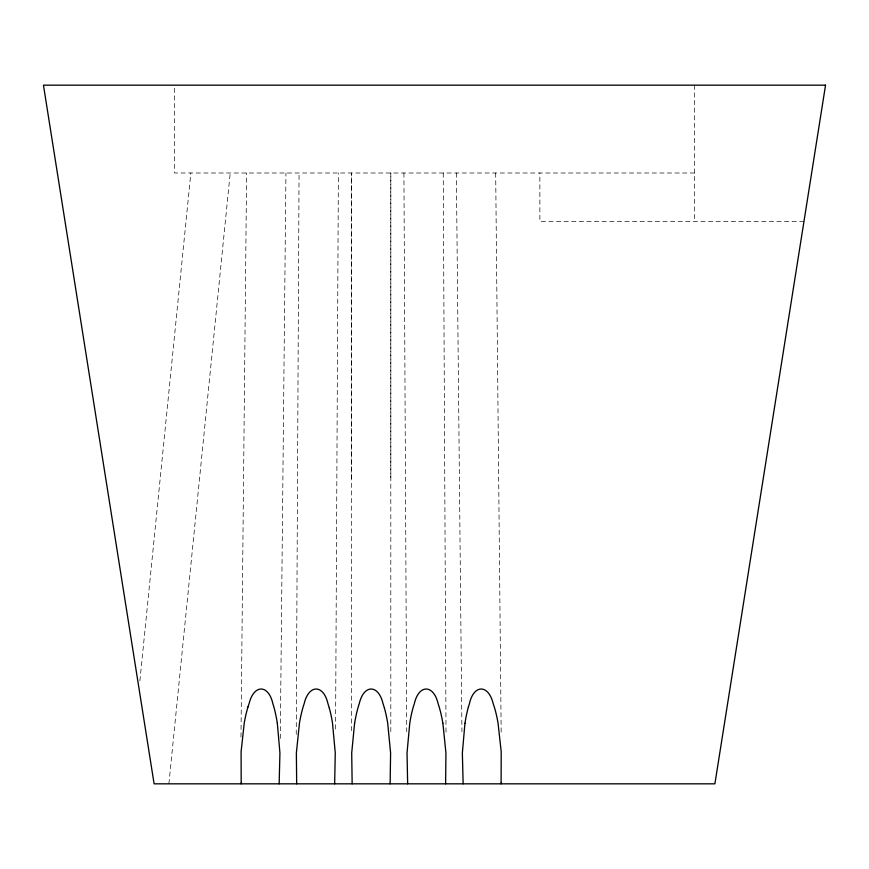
<?xml version="1.0" encoding="UTF-8"?>
<svg xmlns="http://www.w3.org/2000/svg" width="869" height="869" viewBox="0 0 869 869"><rect width="100%" height="100%" fill="white"/><g stroke="black" fill="none" stroke-linecap="round" stroke-linejoin="round"><path stroke-width="0.65" stroke-dasharray="4.34 3.26" d="M351.489 478.406L351.489 172.996L351.489 733.023M390.811 731.665L390.811 172.996L390.811 478.406M296.242 734.37L299.055 172.996M335.575 729.026L338.378 172.996M240.974 737.075L246.611 172.996M280.285 738.444L285.944 172.996M139.887 680.851L190.854 172.996M168.901 783.827L230.209 172.996M694.472 172.996L174.528 172.996L174.528 85.173M803.988 221.345L539.866 221.345L539.866 172.996M495.678 172.996L501.185 733.403M456.355 172.996L461.939 731.676M443.244 172.996L446.014 732.35M403.922 172.996L406.735 731.731M694.472 85.173L694.472 221.345"/><path stroke-width="1.3" d="M501.152 783.045L501.109 783.827L501.196 751.685L498.056 723.16A146.818 145.014 0 0 0 494.678 708.159L494.276 706.953A89.909 88.801 0 0 0 493.223 703.749C488.574 684.175 473.703 684.044 469.379 703.857A89.225 88.127 0 0 0 468.402 707.073M445.623 783.827L445.927 752.945L442.886 723.193M390.138 783.827L390.594 752.956L387.704 723.225A146.285 144.482 0 0 0 384.467 708.213M334.652 783.827L335.26 752.978L332.523 723.258A146.035 144.232 0 0 0 329.373 708.246M279.155 783.827L279.927 752.989L277.341 723.29M464.948 723.29L462.362 752.989L463.134 783.827M354.595 723.225L351.706 752.956L352.151 783.827M384.435 708.224L384.087 707.008A89.55 88.442 0 0 0 383.066 703.803C378.58 684.109 363.709 684.109 359.223 703.803A89.55 88.442 0 0 0 358.202 707.008A142.744 140.984 0 0 0 354.639 723.236M329.329 708.257L328.993 707.04A89.377 88.28 0 0 0 327.993 703.836C323.583 684.077 308.712 684.142 304.139 703.771A89.724 88.616 0 0 0 303.107 706.975A142.994 141.234 0 0 0 299.457 723.204L296.372 752.945L296.666 783.827M407.648 783.827L407.029 752.978L409.766 723.258A142.494 140.735 0 0 1 413.253 707.029A89.377 88.28 0 0 1 414.296 703.836C418.706 684.077 433.577 684.142 438.15 703.771A89.724 88.616 0 0 1 439.182 706.975L439.54 708.192A146.546 144.743 0 0 1 442.842 723.204M241.137 783.045L241.18 783.827L241.104 751.685L244.232 723.16A143.266 141.506 0 0 1 247.969 706.931M465.002 723.301A142.255 140.506 0 0 1 468.348 707.062M248.013 706.953A89.909 88.801 0 0 1 249.066 703.749C253.715 684.175 268.586 684.044 272.909 703.857A89.225 88.127 0 0 1 273.898 707.073L274.235 708.289A145.796 144.004 0 0 1 277.309 723.301M825.55 85.173L714.894 783.827L154.106 783.827L43.45 85.173L825.55 85.173"/></g></svg>
